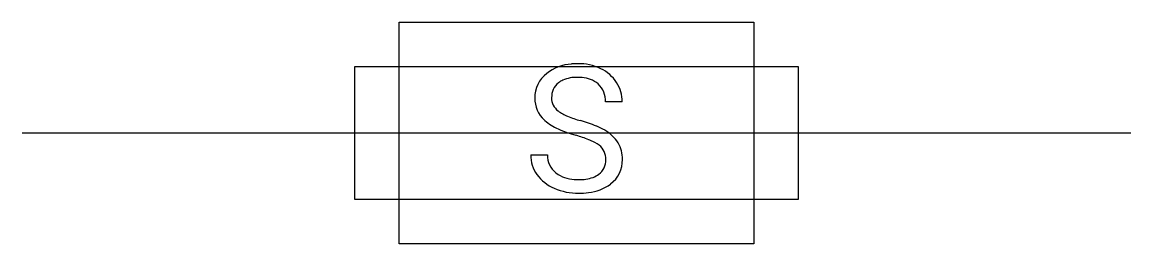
# Model space of a CAD drawing. Extents: x 2.8 to 16, y -4.1 to -1.5.
import ezdxf

# ---------------------------------------------------------------- set-up
doc = ezdxf.new("R2010")
doc.units = 0
doc.layers.add('DEFAULT_255_2_778', color=255, linetype='CONTINUOUS')

msp = doc.modelspace()

# ---------------------------------------------------------------- linework, layer by layer
at = {"layer": 'DEFAULT_255_2_778'}
for p, q in [((7.276, -1.455), (11.509, -1.455)), ((7.276, -4.101), (7.276, -1.455)), ((11.509, -1.455), (11.509, -4.101)), ((6.747, -1.984), (12.039, -1.984)), ((6.747, -3.572), (6.747, -1.984)), ((12.039, -1.984), (12.039, -3.572)), ((9.938, -2.407), (9.739, -2.407)), ((2.778, -2.778), (16.007, -2.778)), ((9.383, -2.806), (9.383, -2.806)), ((8.848, -3.04), (9.047, -3.04)), ((12.039, -3.572), (6.747, -3.572)), ((11.509, -4.101), (7.276, -4.101))]:
    msp.add_line(p, q, dxfattribs=at)
for centre, radius, start, end in [((9.366, -2.484), 0.53, 93.7436, 128.2545), ((9.406, -2.76), 0.809, 89.9172, 95.2811), ((9.418, -2.566), 0.615, 64.4477, 91.0262), ((9.259, -2.356), 0.364, 127.5193, 180.8733), ((9.394, -2.537), 0.423, 88.2814, 112.8639), ((9.408, -2.685), 0.571, 84.8463, 90.0991), ((9.443, -2.44), 0.324, 49.8786, 87.1856), ((9.488, -2.423), 0.456, 32.7398, 64.643), ((9.311, -2.348), 0.215, 128.0718, 182.6414), ((9.336, -2.381), 0.257, 114.4605, 128.0535), ((9.465, -2.393), 0.274, 357.0367, 47.0073), ((9.515, -2.404), 0.423, 359.6322, 32.5998), ((9.24, -2.367), 0.345, 178.9978, 228.4998), ((9.289, -2.359), 0.194, 179.9358, 233.3709), ((9.299, -2.313), 0.425, 227.312, 228.0227), ((9.438, -2.138), 0.647, 229.2624, 245.966), ((9.462, -2.137), 0.475, 232.5892, 248.408), ((9.774, -1.398), 1.277, 247.5884, 254.7892), ((9.013, -4.191), 1.618, 67.472, 74.7338), ((9.761, -1.445), 1.412, 245.452, 254.4813), ((9.322, -3.443), 0.809, 59.4549, 67.3414), ((9.514, -3.135), 0.446, 32.6155, 60.6834), ((8.742, -5.028), 2.313, 73.2614, 73.9155), ((9.005, -4.19), 1.435, 67.3683, 73.6776), ((9.377, -3.318), 0.487, 53.8004, 68.2113), ((9.562, -3.085), 0.379, 358.5922, 30.1415), ((9.245, -3.045), 0.398, 179.2409, 215.2252), ((9.306, -3.05), 0.259, 177.722, 232.4341), ((9.538, -3.085), 0.204, 357.0116, 51.7501), ((9.534, -3.104), 0.208, 306.713, 2.116), ((9.59, -3.104), 0.351, 306.4124, 1.6372), ((9.314, -2.988), 0.487, 216.1512, 247.5417), ((9.383, -2.938), 0.395, 233.4883, 267.5693), ((9.498, -3.058), 0.266, 290.2891, 307.0169), ((9.412, -2.791), 0.706, 246.2844, 270.4494), ((9.416, -2.681), 0.654, 265.5915, 270.0683), ((9.43, -2.845), 0.49, 268.5513, 289.1396), ((9.478, -2.954), 0.539, 276.2992, 306.4862), ((9.42, -2.614), 0.883, 269.8005, 277.6083)]:
    msp.add_arc(centre, radius, start, end, dxfattribs=at)

doc.saveas('drawing.dxf')
